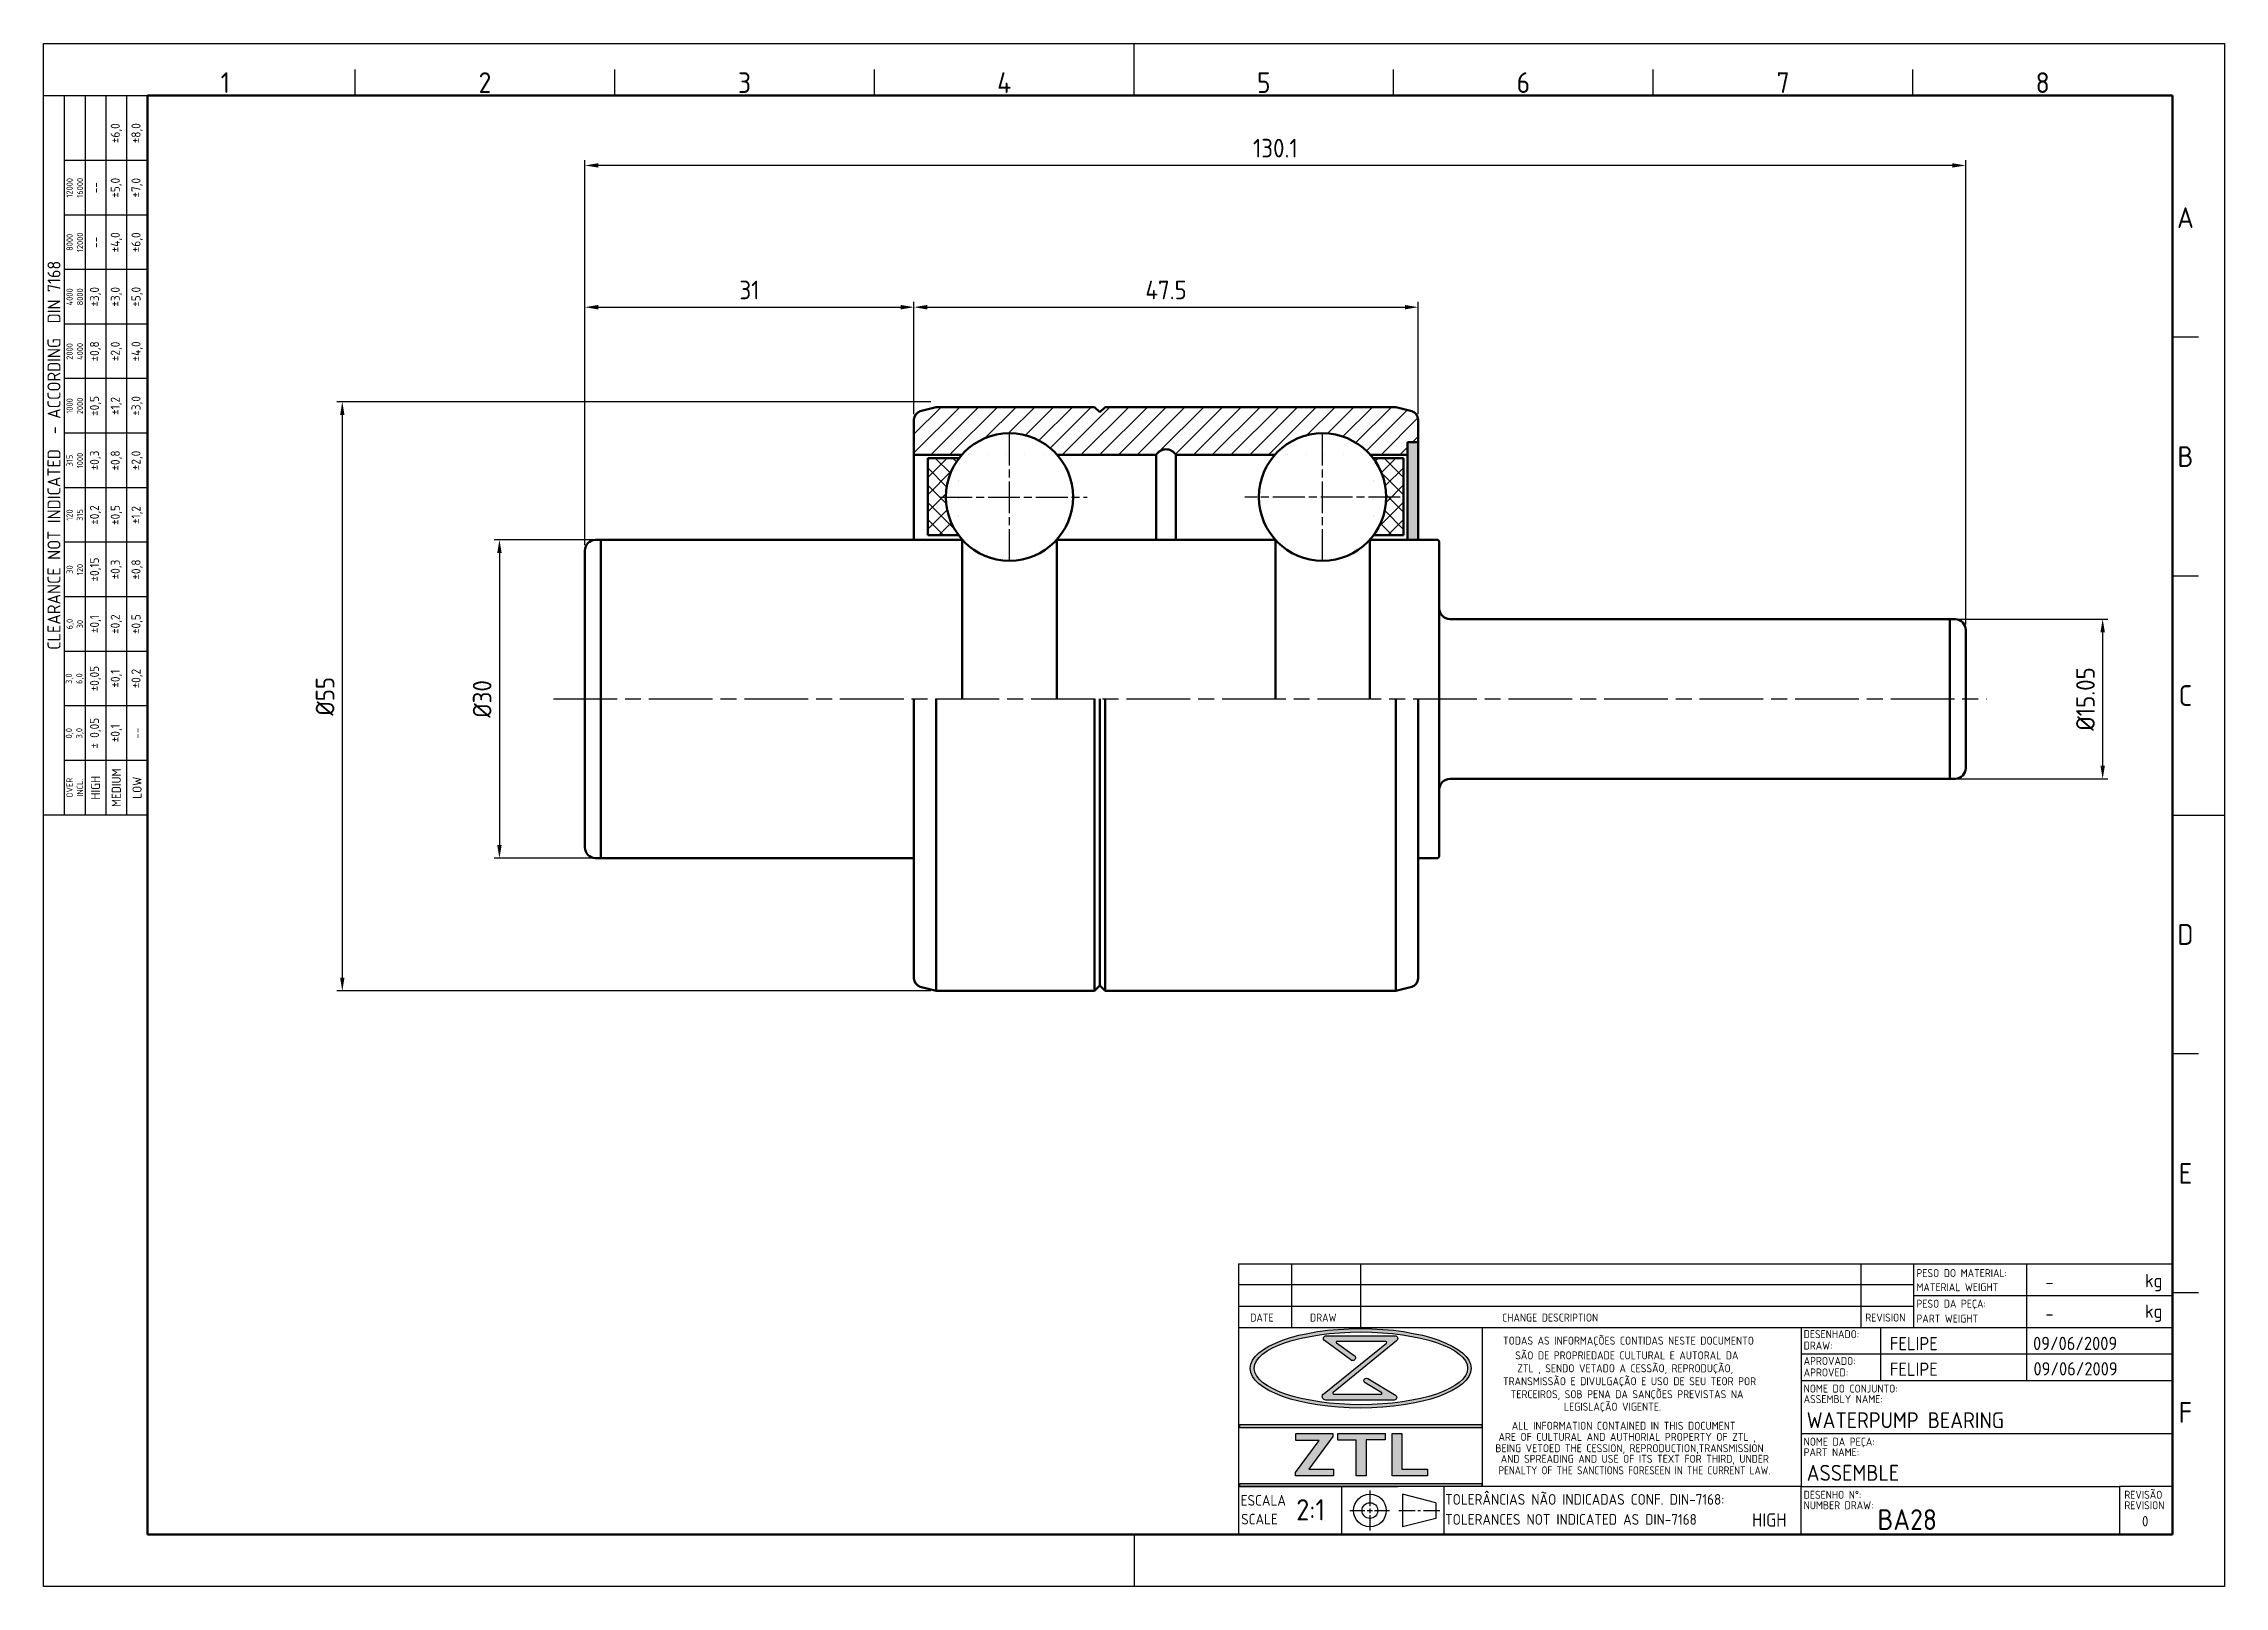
# Model space of a CAD drawing. Extents: x 0 to 205, y 0 to 145.
import ezdxf
from ezdxf.enums import TextEntityAlignment as Align

# ---------------------------------------------------------------- set-up
doc = ezdxf.new("R2010")
doc.units = 0
doc.header["$LTSCALE"] = 0.5
for name, pattern in [('AM_ISO02W050', [7.5, 6, -1.5]), ('AM_ISO08W050', [18, 12, -1.5, 3, -1.5]), ('AM_ISO08W050x2', [9, 6, -0.75, 1.5, -0.75])]:
    doc.linetypes.add(name, pattern=pattern)
doc.layers.get('0').update_dxf_attribs({"linetype": 'CONTINUOUS'})
doc.layers.get('Defpoints').update_dxf_attribs({"linetype": 'CONTINUOUS'})
for name, color, linetype, lineweight in [('AM_0', 7, 'CONTINUOUS', 50), ('AM_3', 6, 'AM_ISO02W050', 25), ('AM_5', 3, 'CONTINUOUS', 25), ('AM_7', 4, 'AM_ISO08W050', 25), ('AM_8', 1, 'CONTINUOUS', 25), ('AM_BOR', 7, 'CONTINUOUS', 50)]:
    doc.layers.add(name, color=color, linetype=linetype, lineweight=lineweight)
doc.styles.add('ACISOTS', font='isocp.shx', dxfattribs={"height": 1})
doc.styles.get("Standard").update_dxf_attribs({"font": 'ISOCP.SHX'})
doc.dimstyles.new('AM_ISO', dxfattribs={"dimtxt": 3.5, "dimasz": 2.5, "dimexe": 1, "dimexo": 1, "dimgap": 1.5, "dimtad": 1, "dimdsep": 46, "dimtxsty": 'Standard', "dimcen": 0, "dimclrd": 256, "dimclre": 256, "dimclrt": 2, "dimadec": 0, "dimazin": 2, "dimtp": 0.1, "dimtm": 0.1, "dimtfac": 0.71, "dimtdec": 3, "dimtmove": 0, "dimatfit": 3, "dimfxl": 1, "dimlwd": -1, "dimlwe": -1, "dimarcsym": 0})
pattern_1 = [(45, (0, 0), (-0.813173, 0.813173), []), (135, (0, 0), (-0.813173, -0.813173), [])]

# ---------------------------------------------------------------- blocks, each defined once
blk = doc.blocks.new('A3 ZTL')
for p, q in [((19.57, 280.82), (19.57, 9.78)), ((401.17, 280.82), (19.57, 280.82)), ((401.17, 9.78), (401.17, 280.82)), ((19.57, 9.78), (401.17, 9.78))]:
    blk.add_line(p, q)
at = {"layer": 'AM_BOR', "color": 135, "lineweight": 25}
for p, q in [((0, 0), (0, 290.61)), ((0, 290.61), (410.96, 290.61)), ((205.48, 280.82), (205.48, 290.61)), ((410.96, 290.61), (410.96, 0)), ((58.71, 280.82), (58.71, 285.71)), ((107.63, 280.82), (107.63, 285.71)), ((156.56, 280.82), (156.56, 285.71)), ((254.4, 280.82), (254.4, 285.71)), ((303.33, 280.82), (303.33, 285.71)), ((352.25, 280.82), (352.25, 285.71)), ((3.91, 145.3), (3.91, 280.82)), ((7.83, 280.82), (7.83, 145.3)), ((11.74, 280.82), (11.74, 145.3)), ((15.66, 145.3), (15.66, 280.82)), ((19.57, 268.59), (3.91, 268.59)), ((19.57, 258.32), (3.91, 258.32)), ((19.57, 248.04), (3.91, 248.04)), ((19.57, 237.77), (3.91, 237.77)), ((406.07, 235.32), (401.17, 235.32)), ((19.57, 227.5), (3.91, 227.5)), ((19.57, 217.22), (3.91, 217.22)), ((19.57, 206.95), (3.91, 206.95)), ((19.57, 196.67), (3.91, 196.67)), ((406.07, 190.31), (401.17, 190.31)), ((19.57, 186.4), (3.91, 186.4)), ((19.57, 176.13), (3.91, 176.13)), ((19.57, 165.85), (3.91, 165.85)), ((19.57, 155.58), (3.91, 155.58)), ((401.17, 145.3), (410.96, 145.3)), ((406.07, 100.29), (401.17, 100.29)), ((406.07, 55.28), (401.17, 55.28)), ((205.48, 9.78), (205.48, 0)), ((410.96, 0), (0, 0))]:
    blk.add_line(p, q, dxfattribs=at)
blk.add_lwpolyline([(19.57, 145.3), (0, 145.3), (0, 280.82), (19.57, 280.82)], close=True, dxfattribs=at)
at = {"layer": 'AM_BOR', "color": 135, "lineweight": 25, "style": 'ACISOTS'}
for s, p in [('1', (34.25, 283.27)), ('2', (83.17, 283.27)), ('3', (132.09, 283.27)), ('4', (181.02, 283.27)), ('5', (229.94, 283.27)), ('6', (278.86, 283.27)), ('7', (327.79, 283.27)), ('8', (376.71, 283.27)), ('A', (403.62, 257.83)), ('B', (403.62, 212.82)), ('C', (403.62, 167.81)), ('D', (403.62, 122.8)), ('E', (403.62, 77.79)), ('F', (403.62, 32.78))]:
    blk.add_text(s, height=3.91, dxfattribs=at).set_placement(p, align=Align.MIDDLE)
at = {"layer": 'AM_BOR', "color": 135, "lineweight": 25, "attachment_point": 5, "rotation": 90}
for s, insert, char_height, width in [('±6,0', (13.7, 273.73), 1.712, 10.274), ('±8,0', (17.61, 273.73), 1.712, 10.274), ('12000\\P16000', (5.87, 263.45), 1.174, 10.274), ('--', (9.78, 263.45), 1.712, 10.274), ('±5,0', (13.7, 263.45), 1.712, 10.274), ('±7,0', (17.61, 263.45), 1.712, 10.274), ('8000\\P12000', (5.87, 253.18), 1.174, 10.274), ('±4,0', (13.7, 253.18), 1.712, 10.274), ('±6,0', (17.61, 253.18), 1.712, 10.274), ('--', (9.78, 253.18), 1.712, 10.274), ('{\\Fisocp.shx|c0;CLEARANCE NOT INDICATED  - ACCORDING  DIN 7168}', (1.96, 213.06), 2.4462, 135.5186), ('4000\\P8000', (5.87, 242.91), 1.174, 10.274), ('±3,0', (9.78, 242.91), 1.712, 10.274), ('±3,0', (13.7, 242.91), 1.712, 10.274), ('±5,0', (17.61, 242.91), 1.712, 10.274), ('±0,8', (9.78, 232.63), 1.712, 10.274), ('±2,0', (13.7, 232.63), 1.712, 10.274), ('±4,0', (17.61, 232.63), 1.712, 10.274), ('2000\\P4000', (5.87, 232.63), 1.174, 10.274), ('1000\\P2000', (5.87, 222.36), 1.174, 10.274), ('±0,5', (9.78, 222.36), 1.712, 10.274), ('±1,2', (13.7, 222.36), 1.712, 10.274), ('±3,0', (17.61, 222.36), 1.712, 10.274), ('±0,3', (9.78, 212.08), 1.712, 10.274), ('±0,8', (13.7, 212.08), 1.712, 10.274), ('±2,0', (17.61, 212.08), 1.712, 10.274), ('315\\P1000', (5.87, 212.08), 1.174, 10.274), ('120\\P315', (5.87, 201.81), 1.174, 10.274), ('±0,2', (9.78, 201.81), 1.712, 10.274), ('±0,5', (13.7, 201.81), 1.712, 10.274), ('±1,2', (17.61, 201.81), 1.712, 10.274), ('±0,15', (9.78, 191.54), 1.712, 10.274), ('±0,3', (13.7, 191.54), 1.712, 10.274), ('±0,8', (17.61, 191.54), 1.712, 10.274), ('30\\P120', (5.87, 191.54), 1.174, 10.274), ('6,0\\P30', (5.87, 181.26), 1.174, 10.274), ('±0,1', (9.78, 181.26), 1.712, 10.274), ('±0,2', (13.7, 181.26), 1.712, 10.274), ('±0,5', (17.61, 181.26), 1.712, 10.274), ('±0,05', (9.78, 170.99), 1.712, 10.274), ('±0,2', (17.61, 170.99), 1.712, 10.274), ('3,0\\P6,0', (5.87, 170.99), 1.174, 10.274), ('±0,1', (13.7, 170.99), 1.712, 10.274), ('0,0\\P3,0', (5.87, 160.71), 1.174, 10.274), ('± 0,05', (9.78, 160.71), 1.712, 10.274), ('\\pt4.69206;±0,1', (13.7, 160.71), 1.7123, 10.274), ('--', (17.61, 160.71), 1.712, 10.274), ('{\\Fisocp.shx|c0;OVER\\PINCL.}', (5.87, 150.44), 1.1742, 10.274), ('HIGH', (9.78, 150.44), 1.712, 10.274), ('MEDIUM', (13.7, 150.44), 1.712, 10.274), ('LOW', (17.61, 150.44), 1.712, 10.274)]:
    blk.add_mtext(s, dxfattribs=dict(at, insert=insert, char_height=char_height, width=width))
blk = doc.blocks.new('LEGENDAZTL')
at = {"layer": 'AM_8'}
h = blk.add_hatch(color=135, dxfattribs=at)
edge = h.paths.add_edge_path()
edge.add_ellipse((23.01, 31.29), major_axis=(20.82, 0), ratio=0.359907, start_angle=191.4592, end_angle=452.8175)
edge.add_ellipse((23.01, 31.29), major_axis=(20.82, 0), ratio=0.359907, start_angle=92.8175, end_angle=191.4592)
edge = h.paths.add_edge_path(flags=16)
edge.add_ellipse((23.07, 31.29), major_axis=(20.11, 0), ratio=0.340664, start_angle=93.067, end_angle=371.4592)
edge.add_ellipse((23.07, 31.29), major_axis=(20.11, 0), ratio=0.340664, start_angle=11.4592, end_angle=93.067)
h = blk.add_hatch(color=135, dxfattribs=at)
edge = h.paths.add_edge_path()
edge.add_line((27.86, 36.04), (16.14, 26.55))
edge.add_arc((16.46, 25.96), 0.662, 118.1409, 270)
edge.add_line((16.46, 25.3), (29.34, 25.3))
edge.add_arc((29.33, 25.79), 0.488, 271.9685, 418.9108)
edge.add_line((29.58, 26.21), (24.36, 29.35))
edge.add_arc((24.11, 28.95), 0.475, 58.6682, 238.8052)
edge.add_line((23.87, 28.54), (26.98, 26.65))
edge.add_arc((26.92, 26.56), 0.12, -90, 54.6545, ccw=False)
edge.add_line((26.92, 26.44), (17.93, 26.44))
edge.add_arc((17.96, 26.6), 0.167, 129.2364, 260.8226, ccw=False)
edge.add_line((17.86, 26.73), (29.79, 36.47))
edge.add_arc((29.47, 36.9), 0.529, 306.0702, 450)
edge.add_line((29.47, 37.43), (16.54, 37.43))
edge.add_arc((16.52, 36.92), 0.513, 87.7272, 233.7471)
edge.add_line((16.21, 36.5), (21.18, 32.86))
edge.add_arc((21.5, 33.28), 0.527, 232.4714, 414.7334)
edge.add_line((21.81, 33.71), (18.46, 36.07))
edge.add_arc((18.53, 36.2), 0.144, 90, 242.5235, ccw=False)
edge.add_line((18.53, 36.35), (27.78, 36.35))
edge.add_arc((27.75, 36.17), 0.176, -50.9964, 80.7655, ccw=False)
for points in [[(0.28, 20.1), (45.87, 20.1), (45.87, 20.7), (0.28, 20.7)], [(10.71, 11.65), (10.71, 11.05), (17.9, 11.05), (17.9, 12.32), (13.24, 12.32), (17.77, 18.44), (17.77, 19.04), (10.78, 19.04), (10.78, 17.71), (15.21, 17.71)], [(18.7, 17.78), (22.17, 17.78), (22.17, 11.05), (24.07, 11.05), (24.07, 17.84), (27.63, 17.84), (27.63, 19.04), (18.7, 19.04)], [(35.62, 11.02), (35.62, 12.32), (30.79, 12.32), (30.79, 19.04), (28.93, 19.04), (28.93, 11.02)], [(45.87, 9.6), (0.28, 9.6), (0.28, 9), (45.87, 9)]]:
    blk.add_hatch(color=135, dxfattribs=at).paths.add_polyline_path(points)
at = {"layer": 'AM_8', "color": 135}
for p, q in [((0, 51), (176, 51)), ((0, 51), (0, 0)), ((10, 51), (10, 39)), ((23, 51), (23, 39)), ((117.25, 51), (117.25, 39)), ((127.25, 39), (127.25, 51)), ((148.5, 51), (148.5, 45)), ((176, 0), (176, 51)), ((127.25, 47), (0, 47)), ((0, 43), (127.25, 43)), ((127.25, 45), (176, 45)), ((148.5, 45), (148.5, 39)), ((0, 39), (106, 39)), ((16.54, 37.43), (29.47, 37.43)), ((45.93, 39), (45.93, 9)), ((106, 39), (106, 20)), ((106, 39), (176, 39)), ((121, 39), (121, 29)), ((148.5, 39), (148.5, 29)), ((106, 34), (176, 34)), ((106, 29), (176, 29)), ((0.28, 20.1), (0.28, 20.7)), ((0.28, 20.7), (45.87, 20.7)), ((45.87, 20.7), (45.87, 20.1)), ((45.87, 20.1), (0.28, 20.1)), ((10.71, 11.65), (15.21, 17.71)), ((10.78, 17.71), (10.78, 19.04)), ((10.78, 19.04), (17.77, 19.04)), ((15.21, 17.71), (10.78, 17.71)), ((17.77, 18.44), (13.24, 12.32)), ((17.77, 19.04), (17.77, 18.44)), ((18.7, 17.78), (18.7, 19.04)), ((18.7, 19.04), (27.63, 19.04)), ((22.17, 17.78), (18.7, 17.78)), ((22.17, 11.05), (22.17, 17.78)), ((24.07, 17.84), (24.07, 11.05)), ((27.63, 17.84), (24.07, 17.84)), ((27.63, 19.04), (27.63, 17.84)), ((28.93, 11.02), (28.93, 19.04)), ((28.93, 19.04), (30.79, 19.04)), ((30.79, 19.04), (30.79, 12.32)), ((106, 20), (106, 9)), ((106, 19), (176, 19)), ((0, 9), (30, 9)), ((106, 9), (0, 9)), ((0.28, 9.6), (45.87, 9.6)), ((0.28, 9), (0.28, 9.6)), ((45.87, 9), (0.28, 9)), ((10.71, 11.05), (10.71, 11.65)), ((17.9, 11.05), (10.71, 11.05)), ((13.24, 12.32), (17.9, 12.32)), ((17.9, 12.32), (17.9, 11.05)), ((19.43, 9), (19.43, 0)), ((24.07, 11.05), (22.17, 11.05)), ((24.76, 8.28), (24.76, 5.31)), ((35.62, 11.02), (28.93, 11.02)), ((30.79, 12.32), (35.62, 12.32)), ((35.62, 12.32), (35.62, 11.02)), ((38.69, 9), (38.69, 0)), ((45.87, 9.6), (45.87, 9)), ((106, 0), (106, 9)), ((106, 9), (166, 9)), ((176, 9), (166, 9)), ((166, 9), (166, 0)), ((21, 4.5), (23.83, 4.5)), ((24.25, 4.5), (25.25, 4.5)), ((24.76, 4.9), (24.76, 4.01)), ((25.63, 4.5), (28.44, 4.5)), ((30.22, 4.5), (33.31, 4.5)), ((37.19, 5.98), (30.9, 7.58)), ((30.9, 7.58), (30.9, 1.42)), ((33.79, 4.5), (34.29, 4.5)), ((34.86, 4.5), (37.92, 4.5)), ((37.19, 5.98), (37.19, 3.02)), ((0, 0), (176, 0)), ((24.76, 3.61), (24.76, 0.72)), ((37.19, 3.02), (30.9, 1.42))]:
    blk.add_line(p, q, dxfattribs=at)
blk.add_lwpolyline([(16.54, 37.43), (29.47, 37.43, -0.726075), (29.79, 36.47), (17.86, 26.73, 0.646844), (17.93, 26.44), (26.92, 26.44, 0.730915), (26.98, 26.65), (23.87, 28.54, -1.001197), (24.36, 29.35), (29.58, 26.21, -0.746343), (29.34, 25.3), (16.46, 25.3, -0.780296), (16.14, 26.55), (27.86, 36.04, 0.647932), (27.78, 36.35), (18.53, 36.35, 0.78497), (18.46, 36.07), (21.81, 33.71, -1.019937), (21.18, 32.86), (16.21, 36.5, -0.740095), (16.54, 37.43, -0.257794)], format="xyb", dxfattribs=at)
for radius in [3.08, 1.48]:
    blk.add_circle((24.76, 4.5), radius, dxfattribs=at)
for centre, major_axis, ratio in [((23.01, 31.29), (-20.82, 0), 0.359907), ((23.07, 31.29), (-20.11, 0), 0.340664)]:
    blk.add_ellipse(centre, major_axis=major_axis, ratio=ratio, dxfattribs=at)
for s, height, p in [('PESO DO MATERIAL:', 1.5, (127.75, 48.48)), ('MATERIAL WEIGHT', 1.5, (127.75, 45.82)), ('kg', 2.5, (170.83, 46.56)), ('DATE', 1.5, (2.22, 40.09)), ('DRAW', 1.5, (13.48, 40.09)), ('CHANGE DESCRIPTION', 1.5, (49.68, 40.09)), ('REVISION', 1.5, (118.12, 40.09)), ('PESO DA PEÇA:', 1.5, (127.75, 42.71)), ('PART WEIGHT', 1.5, (127.75, 39.91)), ('kg', 2.5, (170.83, 40.79)), ('TODAS AS INFORMAÇÕES CONTIDAS NESTE DOCUMENTO', 1.5, (49.85, 35.75)), ('DESENHADO:', 1.5, (106.5, 36.98)), ('SÃO DE PROPRIEDADE CULTURAL E AUTORAL DA', 1.5, (52.14, 32.98)), ('APROVADO:', 1.5, (106.5, 31.93)), ('DRAW:', 1.5, (106.5, 34.82)), ('TRANSMISSÃO E DIVULGAÇÃO E USO DE SEU TEOR POR', 1.5, (49.85, 28.1)), ('ZTL , SENDO VETADO A CESSÃO, REPRODUÇÃO,', 1.5, (52.53, 30.54)), ('APROVED:', 1.5, (106.5, 29.77)), ('TERCEIROS, SOB PENA DA SANÇÕES PREVISTAS NA', 1.5, (51.3, 25.66)), ('LEGISLAÇÃO VIGENTE.', 1.5, (61.33, 23.31)), ('ASSEMBLY NAME:', 1.5, (106.5, 24.74)), ('NOME DO CONJUNTO:', 1.5, (106.5, 26.72)), ('ALL INFORMATION CONTAINED IN THIS DOCUMENT', 1.5, (51.5, 19.72)), ('BEING VETOED THE CESSION, REPRODUCTION,TRANSMISSION', 1.5, (48.41, 15.49)), ('ARE OF CULTURAL AND AUTHORIAL PROPERTY OF ZTL ,', 1.5, (49, 17.62)), ('NOME DA PEÇA:', 1.5, (106.5, 16.72)), ('AND SPREADING AND USE OF ITS TEXT FOR THIRD, UNDER', 1.5, (49.42, 13.49)), ('PART NAME:', 1.5, (106.5, 14.74)), ('TOLERÂNCIAS NÃO INDICADAS CONF. DIN-7168:', 2, (38.94, 5.6)), ('DESENHO N%%d:', 1.5, (106.5, 6.72)), ('REVISÃO', 1.5, (166.93, 6.72)), ('ESCALA', 2, (0.41, 5.42)), ('NUMBER DRAW:', 1.5, (106.5, 4.74)), ('REVISION', 1.5, (166.93, 4.74)), ('SCALE', 2, (0.5, 1.88)), ('TOLERANCES NOT INDICATED AS DIN-7168', 2, (38.94, 1.83))]:
    blk.add_text(s, height=height, dxfattribs=at).set_placement(p)
at = {"layer": 'AM_8', "color": 135, "width": 0.95}
blk.add_text('PENALTY OF THE SANCTIONS FORESEEN IN THE CURRENT LAW.', height=1.5, dxfattribs=at).set_placement((48.99, 11.32))
at = {"layer": 'AM_8', "color": 135}
for tag, p in [('PESO1', (152.06, 47.53)), ('PESO', (152.06, 41.58))]:
    blk.add_attdef(tag, text='', height=2.5, dxfattribs=at).set_placement(p, align=Align.MIDDLE_LEFT)
for tag, p, height in [('DESN.', (122.75, 34.7), 2.5), ('DATADES', (149.73, 34.73), 2.5), ('APROV', (122.75, 29.87), 2.5), ('DATAAPROV', (149.81, 29.95), 2.5), ('CONJUNTO', (107.07, 20.02), 3), ('PEÇA', (107.07, 10.1), 3), ('NºDESENHO', (120.41, 0.84), 3.91)]:
    blk.add_attdef(tag, p, '', height=height, dxfattribs=at)
at = {"layer": 'AM_8', "color": 135, "style": 'ACISOTS'}
for tag, p, height in [('GEN-TITLE-SCA{12.7}', (10.88, 2.64), 4), ('GEN-TITLE-DWG{30.6}', (92.5, -2.65), 2)]:
    blk.add_attdef(tag, p, '', height=height, dxfattribs=at)
at = {"layer": 'AM_8', "color": 135}
for tag, height, p in [('TOL.N.IND', 2.5, (100.02, 2.72)), ('REV.', 1.96, (170.86, 2.49))]:
    blk.add_attdef(tag, text='', height=height, dxfattribs=at).set_placement(p, align=Align.MIDDLE_CENTER)
blk = doc.blocks.new('*D40')
at = {"layer": 'AM_5'}
for p, q in [((83.61, 111.58), (27.64, 111.58)), ((28.14, 110.33), (28.14, 57.33)), ((83.61, 56.08), (27.64, 56.08))]:
    blk.add_line(p, q, dxfattribs=at)
for points in [[(27.94, 110.33), (28.35, 110.33), (28.14, 111.58)], [(27.94, 57.33), (28.35, 57.33), (28.14, 56.08)]]:
    blk.add_solid(points, dxfattribs=at)
at = {"layer": 'Defpoints', "color": 0}
for p in [(84.11, 111.58), (28.14, 56.08), (84.11, 56.08)]:
    blk.add_point(p, dxfattribs=at)
at = {"layer": 'AM_5', "color": 3, "insert": (26.52, 83.83), "char_height": 1.75, "attachment_point": 5, "rotation": 90}
blk.add_mtext('%%c55', dxfattribs=at)
blk = doc.blocks.new('*D41')
at = {"layer": 'AM_5'}
for p, q in [((52.01, 98.58), (42.45, 98.58)), ((42.95, 97.33), (42.95, 69.83)), ((52.01, 68.58), (42.45, 68.58))]:
    blk.add_line(p, q, dxfattribs=at)
for points in [[(42.74, 97.33), (43.16, 97.33), (42.95, 98.58)], [(42.74, 69.83), (43.16, 69.83), (42.95, 68.58)]]:
    blk.add_solid(points, dxfattribs=at)
at = {"layer": 'Defpoints', "color": 0}
for p in [(52.51, 98.58), (42.95, 68.58), (52.51, 68.58)]:
    blk.add_point(p, dxfattribs=at)
at = {"layer": 'AM_5', "color": 3, "insert": (41.32, 83.58), "char_height": 1.75, "attachment_point": 5, "rotation": 90}
blk.add_mtext('%%c30', dxfattribs=at)
blk = doc.blocks.new('*D42')
at = {"layer": 'AM_5'}
for p, q in [((51.01, 98.06), (51.01, 120.98)), ((52.26, 120.48), (80.76, 120.48)), ((82.01, 110.4), (82.01, 120.98))]:
    blk.add_line(p, q, dxfattribs=at)
for points in [[(52.26, 120.69), (52.26, 120.27), (51.01, 120.48)], [(80.76, 120.69), (80.76, 120.27), (82.01, 120.48)]]:
    blk.add_solid(points, dxfattribs=at)
at = {"layer": 'Defpoints', "color": 0}
for p in [(82.01, 120.48), (82.01, 109.9), (51.01, 97.56)]:
    blk.add_point(p, dxfattribs=at)
at = {"layer": 'AM_5', "color": 3, "insert": (66.51, 122.1), "char_height": 1.75, "attachment_point": 5}
blk.add_mtext('31', dxfattribs=at)
blk = doc.blocks.new('*D43')
at = {"layer": 'AM_5'}
for p, q in [((82.01, 110.4), (82.01, 120.98)), ((83.26, 120.48), (128.26, 120.48)), ((129.51, 110.4), (129.51, 120.98))]:
    blk.add_line(p, q, dxfattribs=at)
for points in [[(83.26, 120.69), (83.26, 120.27), (82.01, 120.48)], [(128.26, 120.69), (128.26, 120.27), (129.51, 120.48)]]:
    blk.add_solid(points, dxfattribs=at)
at = {"layer": 'Defpoints', "color": 0}
for p in [(129.51, 120.48), (82.01, 109.9), (129.51, 109.9)]:
    blk.add_point(p, dxfattribs=at)
at = {"layer": 'AM_5', "color": 3, "insert": (105.76, 122.1), "char_height": 1.75, "attachment_point": 5}
blk.add_mtext('47.5', dxfattribs=at)
blk = doc.blocks.new('*D44')
at = {"layer": 'AM_5'}
for p, q in [((51.01, 98.06), (51.01, 134.33)), ((179.86, 133.83), (52.26, 133.83)), ((181.11, 90.59), (181.11, 134.33))]:
    blk.add_line(p, q, dxfattribs=at)
for points in [[(52.26, 134.04), (52.26, 133.63), (51.01, 133.83)], [(179.86, 134.04), (179.86, 133.63), (181.11, 133.83)]]:
    blk.add_solid(points, dxfattribs=at)
at = {"layer": 'Defpoints', "color": 0}
for p in [(51.01, 133.83), (51.01, 97.56), (181.11, 90.09)]:
    blk.add_point(p, dxfattribs=at)
at = {"layer": 'AM_5', "color": 3, "insert": (116.06, 135.46), "char_height": 1.75, "attachment_point": 5}
blk.add_mtext('130.1', dxfattribs=at)
blk = doc.blocks.new('*D45')
at = {"layer": 'AM_5'}
for p, q in [((180.11, 91.1), (194.51, 91.1)), ((194.01, 89.85), (194.01, 77.3)), ((180.11, 76.05), (194.51, 76.05))]:
    blk.add_line(p, q, dxfattribs=at)
for points in [[(193.8, 89.85), (194.22, 89.85), (194.01, 91.1)], [(193.8, 77.3), (194.22, 77.3), (194.01, 76.05)]]:
    blk.add_solid(points, dxfattribs=at)
at = {"layer": 'Defpoints', "color": 0}
for p in [(179.61, 91.1), (179.61, 76.05), (194.01, 76.05)]:
    blk.add_point(p, dxfattribs=at)
at = {"layer": 'AM_5', "color": 3, "insert": (192.39, 83.58), "char_height": 1.75, "attachment_point": 5, "rotation": 90}
blk.add_mtext('%%c15.05', dxfattribs=at)

msp = doc.modelspace()

# ---------------------------------------------------------------- hatches: boundary and pattern name
at = {"layer": 'AM_3'}
h = msp.add_hatch(dxfattribs=at)
h.set_pattern_fill('ANSI31', color=256, scale=15, style=0)
h.paths.add_polyline_path([(78.278, 102.972), (76.724, 102.972), (76.724, 95.972), (83.474, 95.972), (83.474, 99.972, -0.2679492)])
h.paths.add_polyline_path([(83.474, 63.972), (76.724, 63.972), (76.724, 56.972), (78.278, 56.972, -0.2679492), (83.474, 59.972)])
h = msp.add_hatch(dxfattribs=at)
h.set_pattern_fill('ANSI31', color=256, scale=15, style=0)
h.paths.add_polyline_path([(86.474, 95.972), (90.224, 99.722), (90.224, 102.972), (88.671, 102.972, -0.2679492), (83.474, 99.972), (83.474, 95.972)])
h.paths.add_polyline_path([(90.224, 56.972), (90.224, 60.222), (86.474, 63.972), (83.474, 63.972), (83.474, 59.972, -0.2679492), (88.671, 56.972)])
at = {"layer": 'AM_8'}
h = msp.add_hatch(dxfattribs=at)
h.set_pattern_fill('_U', color=256, scale=1.25, angle=45, style=0, pattern_type=0)
h.set_pattern_definition([(45, (0, 0), (-0.8838835, 0.8838835), [])])
edge = h.paths.add_edge_path()
edge.add_line((99.008, 111.078), (84.108, 111.078))
edge.add_line((84.108, 111.078), (82.601, 110.674))
edge.add_arc((82.808, 109.901), 0.8, 105, 180)
edge.add_line((82.008, 109.901), (82.008, 106.575))
edge.add_line((82.008, 106.575), (86.512, 106.575))
edge.add_arc((91.008, 102.601), 6, 41.47213, 138.52787, ccw=False)
edge.add_line((95.504, 106.575), (104.838, 106.575))
edge.add_arc((105.758, 106.027), 1.071, 30.76755, 149.23245, ccw=False)
edge.add_line((106.678, 106.575), (116.012, 106.575))
edge.add_arc((120.508, 102.601), 6, 41.47213, 138.52787, ccw=False)
edge.add_line((125.004, 106.575), (128.508, 106.575))
edge.add_line((128.508, 106.575), (128.508, 107.756))
edge.add_line((128.508, 107.756), (129.508, 107.756))
edge.add_line((129.508, 107.756), (129.508, 109.901))
edge.add_arc((128.708, 109.901), 0.8, 0, 75)
edge.add_line((128.915, 110.674), (127.408, 111.078))
edge.add_line((127.408, 111.078), (100.008, 111.078))
edge.add_line((100.008, 111.078), (99.508, 110.578))
edge.add_line((99.508, 110.578), (99.008, 111.078))
msp.add_hatch(color=256, dxfattribs=at).paths.add_polyline_path([(129.508, 98.578), (129.508, 107.756), (128.508, 107.756), (128.508, 98.578)])
h = msp.add_hatch(dxfattribs=at)
h.set_pattern_fill('_U', color=256, scale=1.15, angle=45, style=0, double=1, pattern_type=0)
h.set_pattern_definition(pattern_1)
edge = h.paths.add_edge_path()
edge.add_arc((91.008, 102.601), 6, 142.34783, 216.93135, ccw=False)
edge.add_line((86.258, 106.267), (83.306, 106.267))
edge.add_line((83.306, 106.267), (83.306, 98.996))
edge.add_line((83.306, 98.996), (86.212, 98.996))
h = msp.add_hatch(dxfattribs=at)
h.set_pattern_fill('_U', color=256, scale=1.15, angle=45, style=0, double=1, pattern_type=0)
h.set_pattern_definition(pattern_1)
edge = h.paths.add_edge_path()
edge.add_arc((120.508, 102.601), 6, -36.93135, 37.65217, ccw=False)
edge.add_line((125.304, 98.996), (128.134, 98.996))
edge.add_line((128.134, 98.996), (128.134, 106.267))
edge.add_line((128.134, 106.267), (125.259, 106.267))

# ---------------------------------------------------------------- linework, layer by layer
at = {"layer": 'AM_0'}
for p, q in [((84.108, 111.078), (82.601, 110.674)), ((84.108, 111.078), (99.008, 111.078)), ((99.508, 110.578), (99.008, 111.078)), ((99.508, 110.578), (100.008, 111.078)), ((100.008, 111.078), (127.408, 111.078)), ((127.408, 111.078), (128.915, 110.674)), ((82.008, 98.578), (82.008, 109.901)), ((129.508, 109.901), (129.508, 98.578)), ((129.508, 107.756), (128.508, 107.756)), ((128.508, 107.756), (128.508, 98.578)), ((82.008, 106.575), (86.512, 106.575)), ((86.258, 106.267), (83.306, 106.267)), ((83.306, 106.267), (83.306, 98.996)), ((95.504, 106.575), (104.838, 106.575)), ((104.838, 106.575), (104.838, 98.578)), ((106.678, 106.575), (116.012, 106.575)), ((106.678, 106.575), (106.678, 98.578)), ((125.004, 106.575), (128.508, 106.575)), ((125.259, 106.267), (128.134, 106.267)), ((128.134, 106.267), (128.134, 98.996)), ((83.306, 98.996), (86.212, 98.996)), ((128.134, 98.996), (125.304, 98.996)), ((51.008, 83.578), (51.008, 97.565)), ((52.508, 98.578), (51.982, 98.564)), ((52.508, 98.578), (86.557, 98.578)), ((52.508, 98.578), (52.508, 83.578)), ((86.557, 98.578), (86.557, 83.578)), ((95.459, 98.578), (95.459, 83.578)), ((95.459, 98.578), (116.057, 98.578)), ((116.057, 98.578), (116.057, 83.578)), ((124.959, 98.578), (131.258, 98.578)), ((124.959, 98.578), (124.959, 83.578)), ((131.508, 98.328), (131.508, 68.828)), ((132.508, 91.103), (179.608, 91.103)), ((179.608, 91.103), (179.608, 83.578)), ((179.608, 91.103), (180.134, 91.089)), ((181.108, 90.09), (181.108, 83.578)), ((51.008, 83.578), (51.008, 69.591)), ((52.508, 68.578), (52.508, 83.578)), ((82.008, 57.255), (82.008, 83.578)), ((84.108, 83.578), (84.108, 56.078)), ((99.008, 56.078), (99.008, 83.578)), ((99.508, 56.578), (99.508, 83.578)), ((100.008, 56.078), (100.008, 83.578)), ((127.408, 83.578), (127.408, 56.078)), ((129.508, 83.578), (129.508, 57.255)), ((179.608, 76.053), (179.608, 83.578)), ((181.108, 77.066), (181.108, 83.578)), ((132.508, 76.053), (179.608, 76.053)), ((179.608, 76.053), (180.134, 76.067)), ((52.508, 68.578), (51.982, 68.592)), ((52.508, 68.578), (82.008, 68.578)), ((129.508, 68.578), (131.258, 68.578)), ((84.108, 56.078), (82.601, 56.482)), ((99.008, 56.078), (84.108, 56.078)), ((99.508, 56.578), (99.008, 56.078)), ((99.508, 56.578), (100.008, 56.078)), ((127.408, 56.078), (100.008, 56.078)), ((127.408, 56.078), (128.915, 56.482))]:
    msp.add_line(p, q, dxfattribs=at)
for centre in [(91.008, 102.601), (120.508, 102.601)]:
    msp.add_circle(centre, 6, dxfattribs=at)
for centre, radius, start, end in [((82.808, 109.901), 0.8, 105, 180), ((128.708, 109.901), 0.8, 0, 75), ((105.758, 106.027), 1.071, 30.76755, 149.23245), ((52.008, 97.565), 1, 91.5, 180), ((131.258, 98.328), 0.25, 0, 90), ((132.508, 92.103), 1, 180, 270), ((180.108, 90.09), 1, 360, 88.5), ((132.508, 75.053), 1, 90, 180), ((180.108, 77.066), 1, 271.5, 0), ((52.008, 69.591), 1, 180, 268.5), ((131.258, 68.828), 0.25, 270, 0), ((82.808, 57.255), 0.8, 180, 255), ((128.708, 57.255), 0.8, 285, 0)]:
    msp.add_arc(centre, radius, start, end, dxfattribs=at)
at = {"layer": 'AM_7', "linetype": 'AM_ISO08W050x2'}
for p, q in [((91.008, 96.567), (91.008, 108.636)), ((120.508, 96.567), (120.508, 108.636)), ((84.491, 102.601), (98.33, 102.601)), ((127.83, 102.601), (113.186, 102.601))]:
    msp.add_line(p, q, dxfattribs=at)
at = {"layer": 'AM_7'}
msp.add_line((48.037, 83.578), (183.079, 83.578), dxfattribs=at)

# ---------------------------------------------------------------- block references
at = {"layer": 'AM_0', "lineweight": 0, "xscale": 0.5, "yscale": 0.5, "zscale": 0.5}
msp.add_blockref('A3 ZTL', (0, 0), dxfattribs=at)
msp.add_blockref('LEGENDAZTL', (112.587, 4.892), dxfattribs=at).add_auto_attribs({'GEN-TITLE-SCA{12.7}': '2:1', 'DATAAPROV': '09/06/2009', 'DATADES': '09/06/2009', 'APROV': 'FELIPE', 'PESO1': '-', 'PEÇA': 'ASSEMBLE', 'CONJUNTO': 'WATERPUMP BEARING', 'NºDESENHO': 'BA28', 'REV.': '0', 'TOL.N.IND': 'HIGH', 'DESN.': 'FELIPE', 'PESO': '-'})

# ---------------------------------------------------------------- dimensions: what is measured, and where the dimension line sits
at = {"layer": 'AM_5'}
for base, p1, p2, picture, middle in [((51.008, 133.834), (181.108, 90.09), (51.008, 97.565), '*D44', (116.058, 135.459)), ((82.008, 120.48), (51.008, 97.565), (82.008, 109.901), '*D42', (66.508, 122.105)), ((129.508, 120.48), (82.008, 109.901), (129.508, 109.901), '*D43', (105.758, 122.105))]:
    dim = msp.add_linear_dim(base=base, p1=p1, p2=p2, dimstyle='AM_ISO', override={"dimscale": 0.5, "dimclrt": 3, "dimadec": 2, "dimtp": 0, "dimtdec": 2}, dxfattribs=at)
    dim.commit()
    dim.dimension.update_dxf_attribs({"geometry": picture, "text_midpoint": middle})
for base, p1, p2, text, picture, middle in [((28.145, 56.078), (84.108, 111.578), (84.108, 56.078), '%%c55', '*D40', (26.52, 83.828)), ((42.948, 68.578), (52.508, 98.578), (52.508, 68.578), '%%c30', '*D41', (41.323, 83.578)), ((194.012, 76.053), (179.608, 91.103), (179.608, 76.053), '%%c15.05', '*D45', (192.387, 83.578))]:
    dim = msp.add_linear_dim(base=base, p1=p1, p2=p2, angle=90, text=text, dimstyle='AM_ISO', override={"dimscale": 0.5, "dimclrt": 3, "dimadec": 2, "dimtp": 0, "dimtdec": 2}, dxfattribs=at)
    dim.commit()
    dim.dimension.update_dxf_attribs({"geometry": picture, "text_midpoint": middle})

doc.saveas('drawing.dxf')
